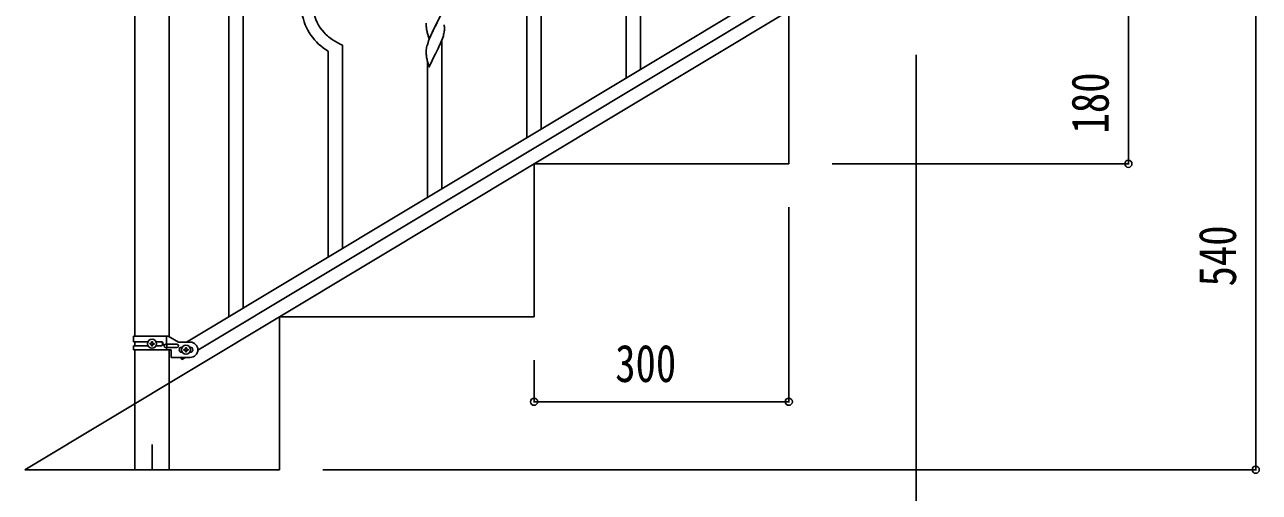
# Model space of a CAD drawing. Units: millimetres, scale not verified. Extents: x -4143 to 4140, y -2900 to 2898.
# Drawn here: x -1694 to -240, y -1979 to -1429 of the extents above; entities that cross this region are included whole.
import ezdxf
from ezdxf.enums import TextEntityAlignment as Align

# ---------------------------------------------------------------- set-up
doc = ezdxf.new("R2010")
doc.units = ezdxf.units.MM
doc.header["$LTSCALE"] = 10
for name, color, linetype in [('0-2_YKK_12', 2, 'Continuous'), ('0-3_YKK_A1', 4, 'Continuous'), ('0-4_YKK_D', 6, 'Continuous')]:
    doc.layers.add(name, color=color, linetype=linetype)
doc.styles.add('ＭＳ ゴシック', font='')
doc.styles.get('ＭＳ ゴシック').set_extended_font_data('MS Gothic')

msp = doc.modelspace()

# ---------------------------------------------------------------- linework, layer by layer
at = {"layer": '0-2_YKK_12'}
msp.add_line((-1543.97, -1922.84), (-1543.97, -1952.5), dxfattribs=at)
at = {"layer": '0-3_YKK_A1'}
for p, q in [((-1085.47, -1551.76), (-1085.47, -898.43)), ((-1102.47, -1561.98), (-1102.47, -908.64)), ((-1453.47, -1772.88), (-1453.47, -1119.55)), ((-1436.47, -1762.67), (-1436.47, -1109.33)), ((-1564.22, -1222.5), (-1564.22, -1795.37)), ((-1523.72, -1796.16), (-1523.72, -1222.5)), ((-968.47, -1481.46), (-968.47, -1306.57)), ((-697.97, -1319.09), (-1503.55, -1802.37)), ((-684.4, -1328.44), (-1489.98, -1811.72)), ((-985.47, -1491.68), (-985.47, -1331.32)), ((-1693.97, -1952.5), (-793.97, -1412.5)), ((-1319.47, -1692.37), (-1319.47, -1452.89)), ((-1202.47, -1622.06), (-1202.47, -1447.17)), ((-1336.47, -1702.58), (-1336.47, -1459.97)), ((-1210.3, -1463.64), (-1210.46, -1463.97)), ((-1219.47, -1632.28), (-1219.47, -1471.92)), ((-1393.97, -1952.5), (-1393.97, -1772.5)), ((-1565.97, -1795.37), (-1525.1, -1795.37)), ((-1565.97, -1801.87), (-1565.97, -1795.37)), ((-1548.65, -1801.87), (-1565.97, -1801.87)), ((-1564.22, -1801.87), (-1564.22, -1806.87)), ((-1533.38, -1801.87), (-1539.3, -1801.87)), ((-1527, -1804.87), (-1527, -1795.37)), ((-1525.1, -1795.37), (-1512.97, -1802.37)), ((-1498.97, -1802.37), (-1512.97, -1802.37)), ((-1565.97, -1811.37), (-1565.97, -1806.87)), ((-1548.65, -1806.87), (-1565.97, -1806.87)), ((-1565.97, -1811.37), (-1521.47, -1811.37)), ((-1564.22, -1811.37), (-1564.22, -1952.5)), ((-1545.41, -1804.85), (-1546.37, -1804.85)), ((-1542.53, -1803.89), (-1541.57, -1803.89)), ((-1533.38, -1806.87), (-1539.3, -1806.87)), ((-1514.77, -1804.87), (-1527.85, -1804.87)), ((-1514.77, -1808.87), (-1527.85, -1808.87)), ((-1527, -1811.37), (-1527, -1808.87)), ((-1526.45, -1808.87), (-1526.45, -1804.87)), ((-1523.72, -1952.5), (-1523.72, -1811.37)), ((-1521.47, -1811.37), (-1521.47, -1820.37)), ((-1508.97, -1808.37), (-1508.34, -1808.37)), ((-1508.97, -1814.37), (-1508.34, -1814.37)), ((-1505.41, -1810.89), (-1506.37, -1810.89)), ((-1502.53, -1811.85), (-1501.57, -1811.85)), ((-1499.6, -1808.37), (-1498.97, -1808.37)), ((-1499.6, -1814.37), (-1498.97, -1814.37)), ((-1498.97, -1820.37), (-1521.47, -1820.37)), ((-1508.69, -1822.95), (-1510.24, -1820.37)), ((-1504.4, -1820.37), (-1508.69, -1822.95)), ((-1693.97, -1952.5), (-1393.97, -1952.5))]:
    msp.add_line(p, q, dxfattribs=at)
for points in [[(-1393.97, -1772.5), (-1093.97, -1772.5), (-1093.97, -1592.5), (-793.97, -1592.5), (-793.97, -1412.5), (-493.97, -1412.5)], [(-1203.07, -1415.91), (-1210.3, -1430.77), (-1210.46, -1431.1), (-1212.81, -1435.76), (-1214.57, -1439.41), (-1215.02, -1440.37), (-1216.13, -1442.83), (-1217.4, -1445.85), (-1218.19, -1447.88), (-1218.91, -1449.9), (-1219.7, -1452.38), (-1220.22, -1454.3), (-1220.53, -1455.7), (-1220.77, -1457.05), (-1220.93, -1458.35), (-1220.99, -1459.18), (-1221.02, -1459.97), (-1221, -1461.84), (-1220.97, -1462.85), (-1220.92, -1463.79), (-1220.82, -1465.23), (-1220.67, -1466.54)], [(-1221.02, -1427.11), (-1221, -1428.97), (-1220.97, -1429.98), (-1220.92, -1430.92), (-1220.82, -1432.36), (-1220.67, -1433.67), (-1220.53, -1434.66), (-1220.35, -1435.62), (-1220.25, -1436.09), (-1220.04, -1437.03), (-1219.79, -1437.98), (-1217.52, -1445.63), (-1210.3, -1430.77), (-1210.13, -1430.44), (-1208.2, -1426.64)], [(-1200.49, -1440.59), (-1200.16, -1439.17), (-1199.89, -1437.81), (-1199.7, -1436.49)], [(-1199.6, -1435.24), (-1199.58, -1434.44), (-1199.58, -1433.29), (-1199.63, -1431.56), (-1199.69, -1430.32), (-1199.8, -1428.91)], [(-1220.3, -1468.72), (-1220.04, -1469.9), (-1219.79, -1470.85), (-1217.52, -1478.5), (-1210.3, -1463.64), (-1210.13, -1463.31), (-1208.41, -1459.92), (-1206.91, -1456.87), (-1206.02, -1455), (-1204.47, -1451.58), (-1204.03, -1450.58), (-1202.99, -1448.05), (-1201.86, -1445.02), (-1201.19, -1443.02)], [(-1544.45, -1802.93), (-1544.45, -1801.97), (-1543.49, -1801.97), (-1543.49, -1802.93)], [(-1546.37, -1804.85), (-1546.37, -1803.89), (-1545.41, -1803.89)], [(-1543.49, -1805.81), (-1543.49, -1806.77), (-1544.45, -1806.77), (-1544.45, -1805.81)], [(-1541.57, -1803.89), (-1541.57, -1804.85), (-1542.53, -1804.85)], [(-1506.37, -1810.89), (-1506.37, -1811.85), (-1505.41, -1811.85)], [(-1503.49, -1809.93), (-1503.49, -1808.97), (-1504.45, -1808.97), (-1504.45, -1809.93)], [(-1504.45, -1812.81), (-1504.45, -1813.77), (-1503.49, -1813.77), (-1503.49, -1812.81)], [(-1501.57, -1811.85), (-1501.57, -1810.89), (-1502.53, -1810.89)]]:
    msp.add_lwpolyline(points, dxfattribs=at)
for centre in [(-1543.97, -1804.37), (-1503.97, -1811.37)]:
    msp.add_circle(centre, 5.3, dxfattribs=at)
for centre, radius, start, end in [((-1303.8, -1404.37), 64.5, 189.92903, 239.55871), ((-1305.26, -1405.16), 48.94, 188.34153, 222.46459), ((-1290.98, -1388.41), 70.83, 224.66249, 236.11211), ((-1231.02, -1433.24), 31.49, 354.07159, 356.36334), ((-1289.5, -1381.4), 77.52, 238.09168, 247.25412), ((-1261.59, -1424.3), 63.23, 342.78424, 345.07599), ((-1166.07, -1458.38), 55.21, 188.49987, 190.79162), ((-1545.41, -1802.93), 0.96, 270, 0), ((-1542.53, -1802.93), 0.96, 180, 270), ((-1534.13, -1804.37), 2.5, 270, 90), ((-1533.38, -1804.37), 2.5, 270, 90), ((-1498.97, -1811.37), 9, 270, 90), ((-1545.41, -1805.81), 0.96, 0, 90), ((-1542.53, -1805.81), 0.96, 90, 180), ((-1527.85, -1806.87), 2, 90, 270), ((-1514.77, -1806.87), 2, 270, 90), ((-1508.97, -1811.37), 3, 90, 270), ((-1505.41, -1809.93), 0.96, 270, 0), ((-1505.41, -1812.81), 0.96, 0, 90), ((-1502.53, -1809.93), 0.96, 180, 270), ((-1502.53, -1812.81), 0.96, 90, 180), ((-1498.97, -1811.37), 3, 270, 90)]:
    msp.add_arc(centre, radius, start, end, dxfattribs=at)
at = {"layer": '0-4_YKK_D'}
for p, q in [((-393.97, -1412.5), (-393.97, -1592.5)), ((-243.97, -1412.5), (-243.97, -1952.5)), ((-643.97, -1464.5), (-643.97, -2103.5)), ((-742.97, -1592.5), (-392.97, -1592.5)), ((-793.97, -1643.5), (-793.97, -1873.5)), ((-1093.97, -1823.5), (-1093.97, -1873.5)), ((-1093.97, -1872.5), (-793.97, -1872.5)), ((-1342.97, -1952.5), (-242.97, -1952.5))]:
    msp.add_line(p, q, dxfattribs=at)
for centre in [(-393.97, -1592.5), (-1093.97, -1872.5), (-793.97, -1872.5), (-243.97, -1952.5)]:
    msp.add_circle(centre, 4.25, dxfattribs=at)

# ---------------------------------------------------------------- texts
at = {"layer": '0-4_YKK_D', "style": 'ＭＳ ゴシック', "width": 0.8}
for s, p in [('180', (-403.97, -1556.9)), ('540', (-253.97, -1736.9))]:
    msp.add_text(s, height=43.99, rotation=90, dxfattribs=at).set_placement(p, align=Align.BOTTOM_LEFT)
msp.add_text('300', height=43.99, dxfattribs=at).set_placement((-998.37, -1862.5), align=Align.BOTTOM_LEFT)

doc.saveas('drawing.dxf')
